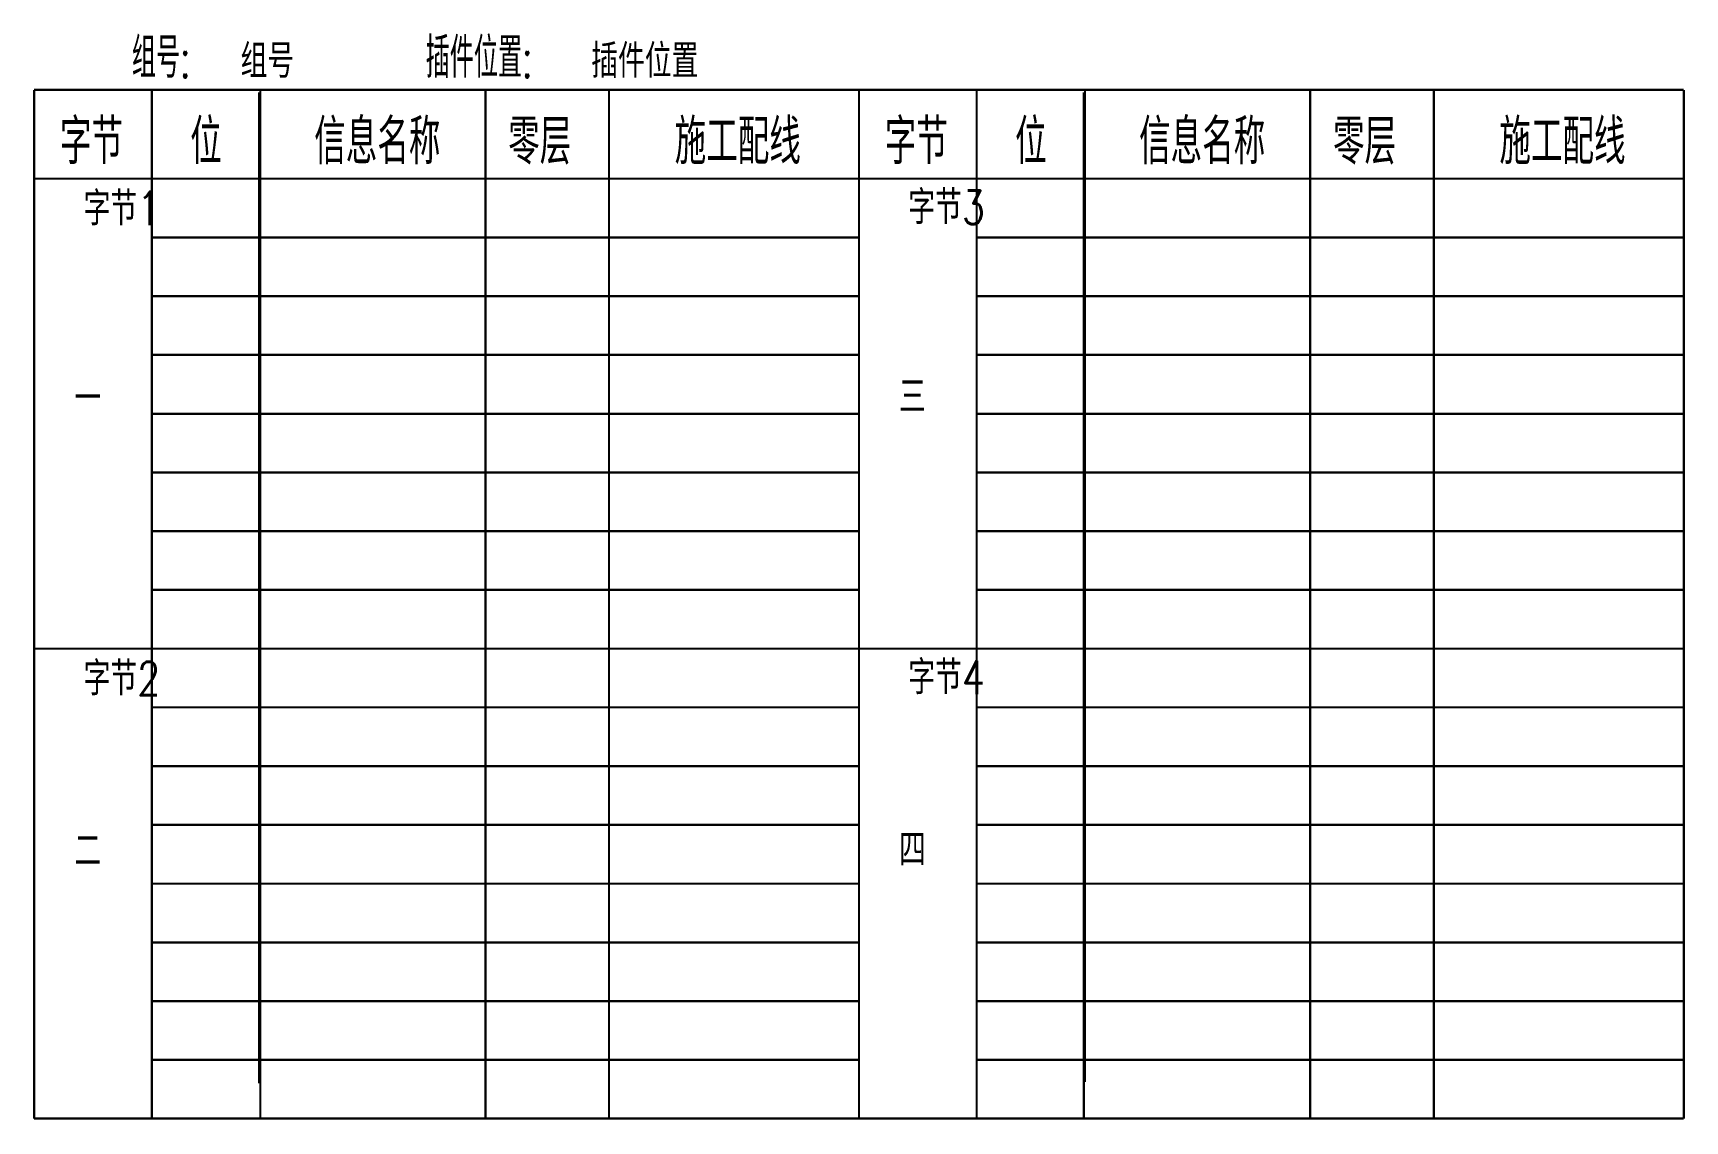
# Model space of a CAD drawing. Extents: x -9 to 114, y -70 to 11.
import ezdxf
from ezdxf.enums import TextEntityAlignment as Align

# ---------------------------------------------------------------- set-up
doc = ezdxf.new("R2010")
doc.units = 0
doc.layers.get('0').update_dxf_attribs({"linetype": 'CONTINUOUS'})
doc.layers.add('ATTRIBUTE', color=3, linetype='CONTINUOUS')
doc.layers.add('TABLE', color=7, linetype='CONTINUOUS')
doc.styles.add('HZ', font='TXT', dxfattribs={"width": 0.7, "bigfont": 'HZTXT'})
doc.styles.get("Standard").update_dxf_attribs({"font": 'txt.shx', "width": 0.8, "height": 2.5, "bigfont": 'hztxt.shx'})

msp = doc.modelspace()

# ---------------------------------------------------------------- linework, layer by layer
at = {"layer": 'TABLE', "color": 7, "const_width": 0.168}
for points in [[(-8.78, 6.62), (-8.78, -70.1)], [(-8.78, 6.62), (52.74, 6.62)], [(0, 6.54), (0, -70.1)], [(8, 6.45), (8, -67.47)], [(8.09, 6.54), (8.09, -70.1)], [(24.89, 6.54), (24.89, -70.1)], [(34.1, 6.54), (34.1, -70.1)], [(52.74, 6.62), (52.74, -67.3)], [(52.74, 6.62), (52.74, -70.1)], [(52.74, 6.62), (114.26, 6.62)], [(61.52, 6.54), (61.52, -70.19)], [(69.52, 6.45), (69.52, -70.1)], [(69.6, 6.54), (69.6, -67.38)], [(86.4, 6.54), (86.4, -70.1)], [(95.62, 6.54), (95.62, -70.1)], [(114.26, 6.62), (114.26, -70.1)], [(-8.77, 0), (52.75, 0)], [(52.74, 0), (114.26, 0)], [(0, -4.38), (52.75, -4.38)], [(61.52, -4.38), (114.26, -4.38)], [(0, -8.76), (52.75, -8.76)], [(61.52, -8.76), (114.26, -8.76)], [(0, -17.53), (52.75, -17.53)], [(61.52, -17.53), (114.26, -17.53)], [(0, -26.29), (52.75, -26.29)], [(61.52, -26.29), (114.26, -26.29)], [(0, -30.67), (52.75, -30.67)], [(61.52, -30.67), (114.26, -30.67)], [(0, -39.43), (52.75, -39.43)], [(61.52, -39.43), (114.26, -39.43)], [(0, -43.81), (52.75, -43.81)], [(61.52, -43.81), (114.26, -43.81)], [(0, -52.58), (52.75, -52.58)], [(61.52, -52.58), (114.26, -52.58)], [(0, -61.34), (52.75, -61.34)], [(61.52, -61.34), (114.26, -61.34)], [(0, -65.72), (52.75, -65.72)], [(61.52, -65.72), (114.26, -65.72)], [(-8.78, -70.1), (52.75, -70.1)], [(52.74, -70.1), (114.26, -70.1)]]:
    msp.add_lwpolyline(points, dxfattribs=at)
at = {"layer": 'TABLE', "color": 4, "const_width": 0.168}
for points in [[(0, -13.14), (52.75, -13.14)], [(61.52, -13.14), (114.26, -13.14)], [(0, -21.91), (52.75, -21.91)], [(61.52, -21.91), (114.26, -21.91)], [(-8.77, -35.05), (52.75, -35.05)], [(52.74, -35.05), (114.26, -35.05)], [(0, -48.2), (52.75, -48.2)], [(61.52, -48.2), (114.26, -48.2)], [(0, -56.96), (52.75, -56.96)], [(61.52, -56.96), (114.26, -56.96)]]:
    msp.add_lwpolyline(points, dxfattribs=at)

# ---------------------------------------------------------------- texts
for s, height, width, p in [('组号:', 3, 0.6, (-1.49, 7.52)), ('插件位置:', 3, 0.6, (20.42, 7.52)), ('三', 2.5, 0.8, (55.73, -17.52)), ('一', 2.5, 0.8, (-5.78, -17.61)), ('二', 2.5, 0.8, (-5.78, -51.39)), ('四', 2.5, 0.8, (55.73, -51.31))]:
    msp.add_text(s, height=height, dxfattribs=dict(width=width)).set_placement(p)
at = {"layer": 'ATTRIBUTE', "width": 0.8}
for tag, p, s in [('组号', (6.62, 7.52), '1'), ('插件位置', (32.77, 7.52), '1'), ('字节1', (-5.09, -3.48), '1'), ('字节3', (56.42, -3.39), '3'), ('字节4', (56.42, -38.45), '4'), ('字节2', (-5.09, -38.53), '2')]:
    msp.add_attdef(tag, p, s, height=2.5, dxfattribs=at)
at = {"layer": 'TABLE', "color": 7, "style": 'HZ', "width": 0.7}
for s, p in [('字节', (-4.5, 1.08)), ('位', (4.04, 1.08)), ('信息名称', (16.82, 1.08)), ('零层', (28.93, 1.08)), ('施工配线', (43.7, 1.08)), ('字节', (57.02, 1.08)), ('位', (65.56, 1.08)), ('信息名称', (78.34, 1.08)), ('零层', (90.45, 1.08)), ('施工配线', (105.21, 1.08))]:
    msp.add_text(s, height=3.36, dxfattribs=at).set_placement(p, align=Align.CENTER)

doc.saveas('drawing.dxf')
